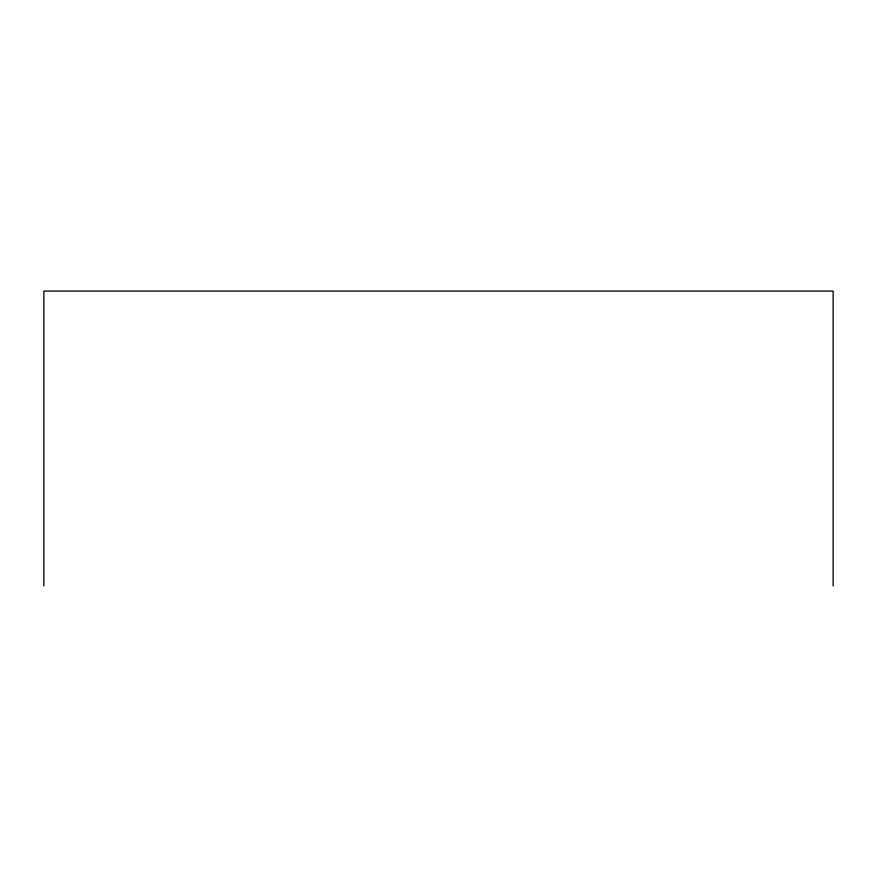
<?xml version="1.0" encoding="UTF-8"?>
<svg xmlns="http://www.w3.org/2000/svg" width="877" height="877" viewBox="0 0 877 877"><rect width="100%" height="100%" fill="white"/><g stroke="black" fill="none" stroke-linecap="round" stroke-linejoin="round"><path stroke-width="1.32" d="M833.15 585.913L833.15 291.087L43.85 291.087L43.85 585.913"/></g></svg>
